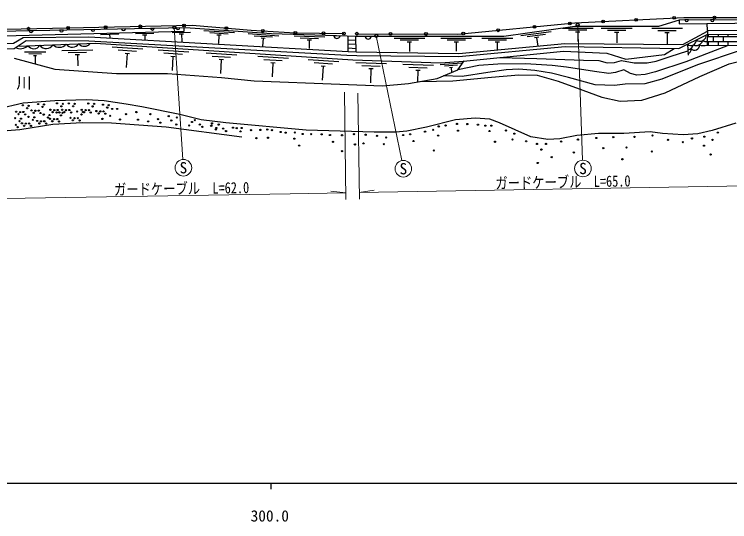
# Model space of a CAD drawing. Units: millimetres at full size, sheet at 1:1000; details may follow other scales. Extents: x 40000 to 680000, y 20000 to 380000.
# Drawn here: x 326296 to 442632, y 198715 to 281229 of the extents above; entities that cross this region are included whole.
import ezdxf
from ezdxf.enums import TextEntityAlignment as Align

# ---------------------------------------------------------------- set-up
doc = ezdxf.new("R2010")
doc.units = ezdxf.units.MM
doc.header["$LTSCALE"] = 1000
for name, color, linetype, lineweight in [('M-BGD', 7, 'Continuous', 25), ('M-BMK-HTXT', 7, 'Continuous', 13), ('M-STR-HTXT', 7, 'Continuous', 13), ('M-STR-STRC', 7, 'Continuous', 25), ('M-TTL-BAND', 7, 'Continuous', 25)]:
    doc.layers.add(name, color=color, linetype=linetype, lineweight=lineweight)
doc.styles.add('ＭＳ ゴシック', font='')
doc.styles.get('ＭＳ ゴシック').set_extended_font_data('MS Gothic')

msp = doc.modelspace()

# ---------------------------------------------------------------- linework, layer by layer
at = {"layer": 'M-BGD'}
for p, q in [((435952, 280307), (435326, 280304)), ((439001, 278579), (438990, 279735)), ((440120, 280328), (439494, 280325)), ((329359, 278545), (328733, 278533)), ((334286, 278642), (333660, 278630)), ((339396, 278743), (338770, 278730)), ((344358, 278840), (343732, 278828)), ((349009, 278126), (346010, 278050)), ((349055, 278932), (348429, 278920)), ((354975, 278279), (351976, 278202)), ((353215, 279014), (352590, 279002)), ((362109, 278196), (357121, 278550)), ((361092, 277998), (358099, 278210)), ((413627, 278396), (408676, 277703)), ((420424, 278940), (415424, 278925)), ((419425, 278637), (416425, 278628)), ((418276, 278333), (417576, 278331)), ((417926, 278332), (417930, 276832)), ((426752, 278929), (421752, 278914)), ((425753, 278596), (422753, 278587)), ((424604, 278262), (423904, 278260)), ((424254, 278261), (424259, 276611)), ((434952, 278930), (429952, 278915)), ((433953, 278567), (430953, 278558)), ((432804, 278203), (432104, 278201)), ((432454, 278202), (432460, 276402)), ((343292, 277980), (340293, 277903)), ((341793, 277942), (341805, 277462)), ((347865, 277857), (347166, 277839)), ((347515, 277848), (347536, 277058)), ((353831, 278010), (353132, 277992)), ((353481, 278001), (353512, 276801)), ((359926, 277810), (359227, 277859)), ((359577, 277835), (359481, 276488)), ((369297, 277686), (364310, 278040)), ((368280, 277487), (365288, 277700)), ((367114, 277299), (366416, 277349)), ((366765, 277324), (366670, 275978)), ((376788, 277501), (371790, 277656)), ((375780, 277262), (372781, 277355)), ((374622, 277028), (373922, 277049)), ((374272, 277038), (374230, 275689)), ((379260, 277695), (378270, 277725)), ((380586, 275193), (380590, 277652)), ((380589, 277068), (381852, 277006)), ((381903, 275125), (381835, 277604)), ((384346, 277605), (383356, 277604)), ((393048, 277308), (388048, 277306)), ((392048, 277008), (389048, 277007)), ((400665, 277312), (395665, 277310)), ((399665, 277011), (396665, 277010)), ((407342, 277315), (402342, 277312)), ((406343, 277014), (403343, 277013)), ((412679, 277960), (409708, 277544)), ((411581, 277504), (410888, 277407)), ((411235, 277455), (411431, 276054)), ((438990, 277600), (480495, 277600)), ((439200, 277600), (439200, 277951)), ((440000, 276800), (440000, 277600)), ((440800, 277600), (440800, 277965)), ((441600, 276800), (441600, 277600)), ((442400, 277600), (442400, 277979)), ((347207, 275573), (342217, 275898)), ((380587, 275764), (381888, 275693)), ((380588, 276423), (381869, 276364)), ((390898, 276708), (390198, 276707)), ((390548, 276707), (390549, 275207)), ((398516, 276711), (397816, 276710)), ((398166, 276711), (398166, 275211)), ((405193, 276714), (404493, 276713)), ((404843, 276713), (404843, 275433)), ((435791, 276347), (435856, 274593)), ((438981, 276800), (471291, 276800)), ((439200, 276207), (439200, 276800)), ((440800, 276193), (440800, 276800)), ((442400, 276180), (442400, 276800)), ((331438, 275066), (327938, 275077)), ((330737, 274768), (328637, 274775)), ((339046, 275396), (334048, 275290)), ((338054, 275015), (335055, 274951)), ((336912, 274631), (336212, 274616)), ((336562, 274623), (336601, 272824)), ((346180, 275189), (343186, 275384)), ((345003, 274815), (344304, 274860)), ((344654, 274837), (344508, 272592)), ((354654, 275090), (349664, 275414)), ((353627, 274706), (350633, 274900)), ((362506, 274580), (357516, 274904)), ((329931, 274471), (329441, 274472)), ((329686, 274472), (329681, 273159)), ((352450, 274331), (351751, 274376)), ((352101, 274354), (351955, 272108)), ((361479, 274195), (358485, 274390)), ((360302, 273821), (359603, 273866)), ((359953, 273844), (359807, 271598)), ((370907, 274034), (365918, 274358)), ((369880, 273650), (366887, 273844)), ((379075, 273503), (374086, 273828)), ((368704, 273275), (368005, 273321)), ((368354, 273298), (368208, 271053)), ((378048, 273119), (375054, 273314)), ((376871, 272745), (376173, 272790)), ((376522, 272767), (376376, 270522)), ((386830, 273169), (381832, 273340)), ((385815, 272754), (382817, 272856)), ((384650, 272343), (383951, 272367)), ((384300, 272355), (384224, 270106)), ((394461, 272909), (389464, 273079)), ((393446, 272493), (390448, 272596)), ((399018, 273299), (395530, 273016)), ((398345, 272944), (396252, 272774)), ((397567, 272580), (397078, 272540)), ((397322, 272560), (397386, 271775)), ((392281, 272083), (391582, 272107)), ((391931, 272095), (391868, 270240))]:
    msp.add_line(p, q, dxfattribs=at)
for points in [[(382014, 278080), (398437, 278007), (417456, 279817), (435183, 280736), (446644, 280709)], [(515773, 281229), (473318, 280495), (434412, 280299), (434417, 279689), (447966, 279824)], [(434412, 280299), (431072, 279272), (417430, 279231), (405876, 277614), (381835, 277604), (380450, 277658), (368144, 278038), (354143, 279032), (271316, 277404), (238936, 276974)], [(317251, 278656), (355240, 279441), (364791, 278623), (371994, 278230), (379893, 278123)], [(439001, 278579), (517810, 279449), (520465, 277650), (532053, 271584), (538950, 270573), (549115, 265060)], [(238693, 275131), (240045, 274898), (326177, 276531), (327735, 277481), (338439, 277571), (380586, 275193), (381903, 275125), (398561, 274842), (415829, 276468), (435007, 276339), (439001, 278508)], [(313989, 277470), (353934, 278493), (353923, 279028)], [(439001, 278579), (438974, 276209), (463531, 275997), (475690, 277255), (483260, 277799), (514921, 278350)], [(438994, 277949), (482567, 278336), (516446, 278897)], [(238693, 273836), (240047, 274169), (326250, 275661), (328216, 276985), (338427, 276922), (380377, 274611), (382007, 274541), (398580, 274342), (415851, 275967), (434385, 275643), (438994, 277949)], [(326850, 276065), (339512, 276524), (381359, 273806), (395578, 273321), (399317, 273625), (415608, 275250), (422640, 274932), (425755, 273959), (432031, 274692), (433589, 275657)], [(442400, 276180), (439576, 275059), (435487, 273512), (430566, 271877), (428878, 271448), (427558, 271316), (426492, 271618), (425408, 272174), (424051, 271740), (422957, 271599), (420647, 271910), (416092, 272645), (413758, 272891), (409441, 273165), (404954, 273098), (401842, 272889), (398422, 272217)], [(444517, 275412), (437385, 272995), (431619, 270674), (428849, 269899), (425609, 269861), (423917, 269633), (420781, 269758), (416423, 270978), (413657, 271636), (410963, 272105), (408351, 272329), (406281, 272183), (403310, 271765), (399141, 271135), (396033, 271197)], [(405231, 274215), (411243, 274062), (418868, 273792), (421326, 273732), (422725, 273330), (423918, 273403), (425013, 273707), (427103, 273352), (429226, 273364), (430674, 273585), (432968, 274357), (435830, 275284)], [(326246, 274097), (332900, 272281), (342914, 271604), (351207, 271615), (359978, 270950), (365304, 270436), (379217, 269866), (386170, 269616), (390378, 269988), (395056, 270781), (398422, 272217), (399471, 273640)], [(392315, 270316), (397606, 270396), (403910, 271006), (408368, 271406), (411336, 271310), (414758, 270363), (418756, 268879), (421837, 267753), (424831, 267130), (428328, 267286), (432136, 268462), (437787, 271118), (442557, 273200), (445107, 273803)], [(443624, 263539), (439766, 262327), (437442, 261791), (435045, 261613), (431694, 261851), (429704, 262111), (425442, 261843), (421283, 261860), (417761, 261547), (415006, 260994), (413052, 260845), (410271, 261306), (405206, 263593), (403633, 264198), (401258, 264335), (398041, 264060), (393304, 262878), (390147, 262203), (388351, 262058), (384822, 262054), (373778, 262365), (360690, 263553), (356687, 264086), (353227, 264912), (347037, 266189), (344494, 266619), (340882, 267148), (338043, 267341), (332899, 267161), (327729, 266792), (323481, 265801)], [(283837, 256081), (284219, 256811), (285169, 257815), (286337, 258601), (289055, 259395), (292528, 260014), (297077, 260228), (303497, 260799), (310102, 261750), (316354, 262217), (323659, 262202), (327221, 262493), (332550, 263371), (337333, 263635), (342082, 263572), (351011, 262926), (363302, 261283)]]:
    msp.add_lwpolyline(points, dxfattribs=at)
for centre, radius in [((427438, 280334), 225), ((433593, 280653), 225), ((440170, 280724), 225), ((335052, 279024), 225), ((341149, 279150), 225), ((346789, 279266), 225), ((353896, 279413), 225), ((410889, 279192), 225), ((416647, 279740), 225), ((422048, 280055), 225), ((328609, 278891), 225), ((360776, 278967), 225), ((366703, 278519), 225), ((371994, 278230), 225), ((376567, 278168), 225), ((379893, 278123), 225), ((382014, 278080), 225), ((387481, 278055), 225), ((393250, 278030), 225), ((399309, 278090), 225), ((404985, 278630), 225), ((327681, 266426), 100), ((328624, 266353), 100), ((330173, 266642), 100), ((331116, 266569), 100), ((333241, 266743), 100), ((334184, 266670), 100), ((335157, 266743), 100), ((336100, 266670), 100), ((338331, 266728), 100), ((339274, 266655), 100), ((340712, 266530), 100), ((341655, 266457), 100), ((326605, 265389), 100), ((327239, 265334), 100), ((327778, 265344), 100), ((328380, 265952), 100), ((329097, 265605), 100), ((329460, 265211), 100), ((329731, 265550), 100), ((330270, 265560), 100), ((330562, 265177), 100), ((330872, 266168), 100), ((332166, 265706), 100), ((332529, 265312), 100), ((332800, 265650), 100), ((333180, 265270), 100), ((333339, 265661), 100), ((333631, 265278), 100), ((333941, 266268), 100), ((334082, 265706), 100), ((334123, 265197), 100), ((334445, 265312), 100), ((334716, 265650), 100), ((335255, 265661), 100), ((335547, 265278), 100), ((335857, 266268), 100), ((336519, 265420), 100), ((337256, 265691), 100), ((337462, 265347), 100), ((337619, 265297), 100), ((337890, 265636), 100), ((338429, 265646), 100), ((338721, 265263), 100), ((339031, 266254), 100), ((339636, 265493), 100), ((340270, 265437), 100), ((340809, 265448), 100), ((341411, 266055), 100), ((342215, 265830), 100), ((343024, 265830), 100), ((346151, 265327), 100), ((326441, 264331), 100), ((326968, 264995), 100), ((327384, 264258), 100), ((328070, 264961), 100), ((328611, 264540), 100), ((329310, 264066), 100), ((329553, 264467), 100), ((331081, 264919), 100), ((331780, 264445), 100), ((332024, 264846), 100), ((332104, 264233), 100), ((332738, 264178), 100), ((333277, 264188), 100), ((333879, 264796), 100), ((335443, 264383), 100), ((335806, 263990), 100), ((336077, 264328), 100), ((336616, 264338), 100), ((337218, 264946), 100), ((339999, 265099), 100), ((340619, 264213), 100), ((341101, 265065), 100), ((341887, 264715), 100), ((343483, 264125), 100), ((344446, 264999), 100), ((346414, 264103), 100), ((348426, 264999), 100), ((349650, 264169), 100), ((351400, 264672), 100), ((352734, 264455), 100), ((355659, 264016), 100), ((326538, 263249), 100), ((326830, 262866), 100), ((327140, 263857), 100), ((327535, 263503), 100), ((327898, 263110), 100), ((328169, 263448), 100), ((328708, 263458), 100), ((329000, 263075), 100), ((330005, 263882), 100), ((330369, 263488), 100), ((330639, 263827), 100), ((331178, 263837), 100), ((331470, 263454), 100), ((332467, 263840), 100), ((333569, 263805), 100), ((336908, 263955), 100), ((348054, 263819), 100), ((350044, 263601), 100), ((351815, 263950), 100), ((352633, 263308), 100), ((354725, 263139), 100), ((355198, 263713), 100), ((356470, 263297), 100), ((356886, 262937), 100), ((358326, 263105), 100), ((358450, 263488), 100), ((359541, 263297), 100), ((395318, 262999), 100), ((396443, 263149), 100), ((398292, 263399), 100), ((399967, 263374), 100), ((401692, 263274), 100), ((402892, 263124), 100), ((403867, 263124), 100), ((359069, 262509), 100), ((359148, 262734), 100), ((360250, 262633), 100), ((360734, 262239), 100), ((361859, 262791), 100), ((362456, 262723), 100), ((363075, 262195), 100), ((363277, 262734), 100), ((364772, 262379), 100), ((366306, 262423), 100), ((367440, 262490), 100), ((368217, 262379), 100), ((369618, 262090), 100), ((370418, 261979), 100), ((371907, 262001), 100), ((373196, 261757), 100), ((374574, 261734), 100), ((376286, 261712), 100), ((381553, 261734), 100), ((390666, 261712), 100), ((393093, 262150), 100), ((394418, 262449), 100), ((398442, 262299), 100), ((403567, 262250), 100), ((406267, 262324), 100), ((407616, 261825), 100), ((440713, 261986), 100), ((365661, 261090), 100), ((367551, 261157), 100), ((371840, 261001), 100), ((377619, 261601), 100), ((379597, 261557), 100), ((383442, 261646), 100), ((385265, 261468), 100), ((386776, 261201), 100), ((389532, 261601), 100), ((391222, 260624), 100), ((395218, 261500), 100), ((404467, 260501), 100), ((407316, 260875), 100), ((409541, 260576), 100), ((415233, 260532), 100), ((417951, 260855), 100), ((420940, 261107), 100), ((423694, 261251), 100), ((427151, 261287), 100), ((430086, 261521), 100), ((432590, 260822), 100), ((436487, 261050), 100), ((438511, 261328), 100), ((439827, 260797), 100), ((372618, 259868), 100), ((378130, 260490), 100), ((381687, 260068), 100), ((383087, 260246), 100), ((386398, 260113), 100), ((411291, 260151), 100), ((412766, 260151), 100), ((422074, 259470), 100), ((425855, 259560), 100), ((435019, 260443), 100), ((438461, 259861), 100), ((379575, 258980), 100), ((394518, 259077), 100), ((412016, 259227), 100), ((417285, 258768), 100), ((429978, 258912), 100), ((439523, 258420), 100), ((411416, 257053), 100), ((413691, 258002), 100), ((425189, 257653), 100)]:
    msp.add_circle(centre, radius, dxfattribs=at)
for centre, radius, start, end in [((435639, 280360), 318, 190.17876, 350.39649), ((439807, 280381), 318, 190.17876, 350.39649), ((329045, 278594), 318, 191.01707, 351.23481), ((333972, 278690), 318, 191.01707, 351.23481), ((339082, 278791), 318, 191.01707, 351.23481), ((344044, 278888), 318, 191.01707, 351.23481), ((348741, 278981), 318, 191.01707, 351.23481), ((352901, 279063), 318, 191.01707, 351.23481), ((378768, 277808), 505, 189.39944, 347.05763), ((383851, 277702), 505, 191.19534, 348.85354), ((436333, 277030), 872, 231.57274, 1.58536), ((437182, 277235), 1086, 245.06349, 343.53652), ((437821, 277847), 1004, 232.13382, 1.02424), ((438800, 278397), 1579, 248.57778, 276.59106), ((327268, 277402), 1765, 243.70286, 313.6139), ((329452, 276843), 1204, 216.63499, 327.52218), ((331506, 276914), 1262, 214.66185, 329.49533), ((333632, 277421), 1548, 227.84228, 316.31489), ((335730, 277149), 1262, 219.20253, 324.95465), ((337670, 277286), 1251, 223.53924, 320.61795), ((435745, 276470), 1003, 274.49871, 347.31226), ((436922, 276175), 791, 221.24558, 7.89276), ((438439, 277931), 1804, 246.02434, 287.27696), ((435750, 275476), 604, 279.10107, 17.09915)]:
    msp.add_arc(centre, radius, start, end, dxfattribs=at)
at = {"layer": 'M-STR-HTXT'}
for p, q in [((417913, 279515), (418720, 257500)), ((352300, 279076), (353705, 257624)), ((385166, 277727), (389290, 257437)), ((380225, 251118), (379975, 268567)), ((382182, 268417), (382406, 251168)), ((380210, 252187), (377773, 252485)), ((382393, 252226), (446621, 253368)), ((382393, 252226), (384817, 252610))]:
    msp.add_line(p, q, dxfattribs=at)
msp.add_lwpolyline([(318037, 251175), (371166, 252026), (380210, 252187)], dxfattribs=at)
for centre in [(353793, 256277), (389559, 256114), (418769, 256151)]:
    msp.add_circle(centre, 1350, dxfattribs=at)
at = {"layer": 'M-STR-STRC'}
for centre in [(352300, 279076), (417913, 279515), (385166, 277727)]:
    msp.add_circle(centre, 250, dxfattribs=at)
at = {"layer": 'M-TTL-BAND'}
for p, q in [((40000, 205000), (579000, 205000)), ((368000, 205000), (368000, 204000))]:
    msp.add_line(p, q, dxfattribs=at)

# ---------------------------------------------------------------- texts
at = {"layer": 'M-BMK-HTXT', "style": 'ＭＳ ゴシック'}
msp.add_text('錦\u3000川', height=1833, dxfattribs=at).set_placement((321617, 268610), align=Align.BOTTOM_LEFT)
at = {"layer": 'M-STR-HTXT', "style": 'ＭＳ ゴシック'}
for p in [(353793, 256277), (389559, 256114), (418769, 256151)]:
    msp.add_text('S', height=1833, dxfattribs=at).set_placement(p, align=Align.MIDDLE_CENTER)
at = {"layer": 'M-STR-HTXT', "style": 'ＭＳ ゴシック', "width": 0.8}
for s, rotation, p in [('ガードケーブル\u3000L=65.0', 1.019, (415544, 252497)), ('ガードケーブル\u3000L=62.0', 0.918, (353524, 251431))]:
    msp.add_text(s, height=1833, rotation=rotation, dxfattribs=at).set_placement(p, align=Align.BOTTOM_CENTER)
at = {"layer": 'M-TTL-BAND', "style": 'ＭＳ ゴシック'}
msp.add_text('300.0', height=1833, dxfattribs=at).set_placement((367844, 198195), align=Align.BOTTOM_CENTER)

doc.saveas('drawing.dxf')
